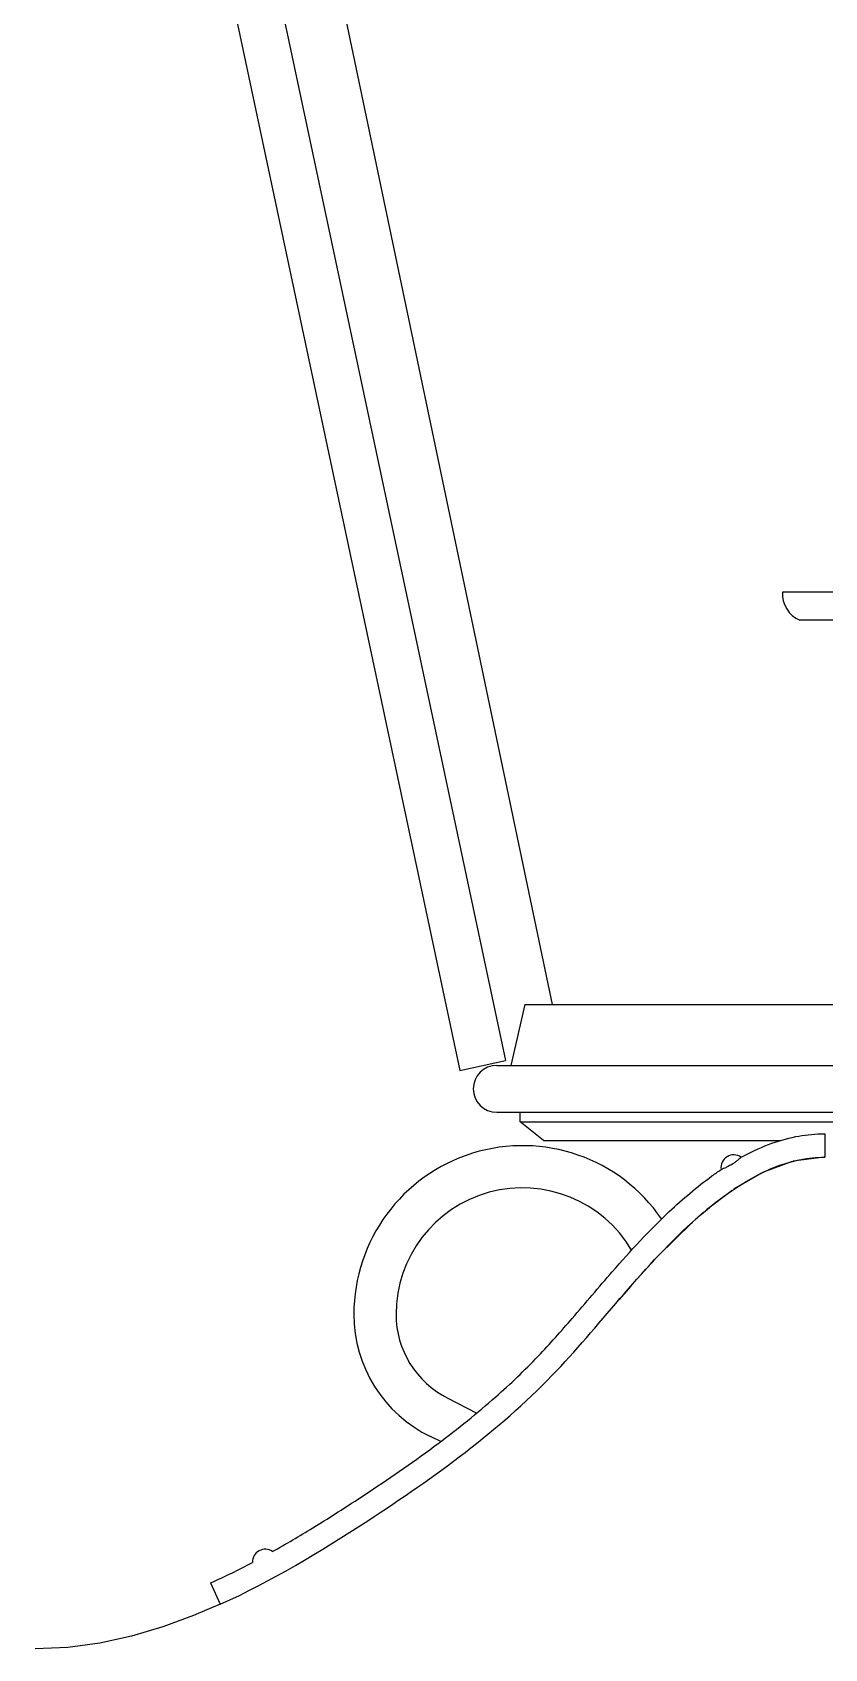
# Model space of a CAD drawing. Header units: millimetres. Extents: x 0 to 13338, y 0 to 11580.
# Drawn here: x 7943.2 to 8112.3, y 4610.2 to 4955.3 of the extents above; entities that cross this region are included whole.
import ezdxf

# ---------------------------------------------------------------- set-up
doc = ezdxf.new("R2010")
doc.units = ezdxf.units.MM
doc.layers.add('dwgmodels.com', color=250, linetype='Continuous')

# ---------------------------------------------------------------- blocks, each defined once
blk = doc.blocks.new('Public Light 9_side_dwgmodels.com')
at = {"color": 0}
for p, q in [((-234.15, 4452.1), (-142.92, 4022.9)), ((-224.2, 4453.35), (-133.14, 4024.98)), ((-123.12, 4036.94), (-208.63, 4444.94)), ((73.97, 4124.98), (-74.03, 4124.98)), ((73.97, 4124.98), (-74.03, 4124.98)), ((70.26, 4118.98), (-70.33, 4118.98)), ((70.26, 4118.98), (-70.33, 4118.98)), ((-129.03, 4036.94), (-132.03, 4023.94)), ((-129.03, 4036.94), (-45.95, 4036.94)), ((-129.03, 4036.94), (-45.95, 4036.94)), ((-142.92, 4022.9), (-133.14, 4024.98)), ((-142.92, 4022.9), (-133.14, 4024.98)), ((-135.03, 4023.94), (-45.98, 4023.94)), ((-135.03, 4023.94), (-45.98, 4023.94)), ((-135.03, 4013.94), (-57.98, 4013.94)), ((-135.03, 4013.94), (-57.98, 4013.94)), ((-130.03, 4011.94), (-130.03, 4013.94)), ((-130.03, 4011.94), (-61.58, 4011.94)), ((-130.03, 4011.94), (-61.58, 4011.94)), ((-125.03, 4007.94), (-130.03, 4011.94)), ((-65.03, 4009.37), (-65.03, 4004.37)), ((-65.03, 4009.37), (-65.03, 4004.37)), ((-125.03, 4007.94), (-74.44, 4007.94)), ((-125.03, 4007.94), (-74.44, 4007.94)), ((-71.99, 4003.44), (-78.28, 4001.09)), ((-65.14, 4004.37), (-71.76, 4003.5)), ((-78.55, 4000.95), (-84.45, 3997.5)), ((-84.78, 3997.28), (-90.24, 3993.13)), ((-90.93, 3992.54), (-92.71, 3991)), ((-93.41, 3990.36), (-100.64, 3983.24)), ((-101.22, 3982.62), (-105.1, 3978.35)), ((-106.42, 3976.85), (-108.91, 3973.96)), ((-145.5, 3952.94), (-139.3, 3949.74)), ((-145.5, 3952.94), (-139.3, 3949.74)), ((-146.99, 3943.66), (-149.16, 3944.72)), ((-146.99, 3943.66), (-149.16, 3944.72)), ((-196.1, 3913.47), (-194.03, 3908.92)), ((-196.1, 3913.47), (-194.03, 3908.92)), ((-199.74, 3906.5), (-206.33, 3904.09)), ((-194.05, 3908.95), (-199.74, 3906.5)), ((-206.33, 3904.09), (-213.01, 3902.11)), ((-226.61, 3899.71), (-233.53, 3899.39)), ((-219.77, 3900.64), (-226.61, 3899.71)), ((-213.01, 3902.11), (-219.77, 3900.64))]:
    blk.add_line(p, q, dxfattribs=at)
for centre, radius, start, end in [((-67.98, 4124.57), 6.07, 176.1674, 247.1977), ((-135.03, 4018.94), 5, 90, 270), ((-129.53, 3970.82), 36, 34.4355, 180), ((-129.53, 3970.82), 36, 34.4355, 180), ((-84.47, 4002.16), 2.7, 53.662, 189.3317), ((-129.53, 3970.82), 27, 30.499, 180), ((-129.53, 3970.82), 27, 30.499, 180), ((-136.53, 3970.82), 29, 180, 244.182), ((-136.53, 3970.82), 29, 180, 244.182), ((-136.53, 3970.82), 20, 180, 243.356), ((-136.53, 3970.82), 20, 180, 243.356), ((-184.47, 3917.97), 2.7, 54.8085, 182.3391)]:
    blk.add_arc(centre, radius, start, end, dxfattribs=at)
for points, knots in [([(-82.87, 4004.34), (-80.99, 4005.38), (-79.04, 4006.3), (-75.14, 4007.78), (-73.2, 4008.35), (-69.46, 4009.1), (-67.65, 4009.31), (-65.58, 4009.37), (-65.31, 4009.37), (-65.03, 4009.37)], [0, 0, 0, 0, 6.452684, 6.452684, 12.491013, 12.491013, 17.903674, 17.903674, 18.720094, 18.720094, 18.720094, 18.720094]), ([(-194.03, 3908.92), (-183.16, 3913.84), (-157.7, 3929.22), (-122.61, 3954.7), (-98.74, 3988.62), (-75.51, 4004.37), (-65.03, 4004.37)], [40.934473, 40.934473, 40.934473, 40.934473, 76.060047, 126.130199, 170.575365, 201.993771, 201.993771, 201.993771, 201.993771]), ([(-194.03, 3908.92), (-183.16, 3913.84), (-157.7, 3929.22), (-122.61, 3954.7), (-98.74, 3988.62), (-75.51, 4004.37), (-65.03, 4004.37)], [40.934473, 40.934473, 40.934473, 40.934473, 76.060047, 126.130199, 170.575365, 201.993771, 201.993771, 201.993771, 201.993771]), ([(-82.87, 4004.34), (-82.87, 4004.34), (-82.89, 4004.32), (-82.98, 4004.24), (-83.05, 4004.18), (-83.25, 4004), (-83.39, 4003.88), (-83.7, 4003.63), (-83.87, 4003.5), (-84.16, 4003.29), (-84.27, 4003.21), (-84.48, 4003.07), (-84.57, 4003.01), (-84.7, 4002.92), (-84.75, 4002.89), (-84.83, 4002.84), (-84.86, 4002.82), (-84.93, 4002.78), (-84.97, 4002.75), (-85.07, 4002.7), (-85.13, 4002.66), (-85.35, 4002.53), (-85.51, 4002.45), (-85.9, 4002.25), (-86.12, 4002.14), (-86.55, 4001.95), (-86.73, 4001.88), (-87.02, 4001.77), (-87.11, 4001.73), (-87.13, 4001.72), (-87.14, 4001.72), (-87.14, 4001.72)], [-16.07575, -16.07575, -16.07575, -16.07575, -15.399235, -15.399235, -14.679396, -14.679396, -13.823057, -13.823057, -13.078336, -13.078336, -12.645385, -12.645385, -12.312669, -12.312669, -12.153787, -12.153787, -12.032181, -12.032181, -11.900916, -11.900916, -11.694599, -11.694599, -11.122497, -11.122497, -10.268336, -10.268336, -9.274898, -9.274898, -8.22903, -8.22903, -8.039428, -8.039428, -8.039428, -8.039428]), ([(-82.87, 4004.34), (-82.87, 4004.34), (-82.89, 4004.32), (-82.98, 4004.24), (-83.05, 4004.18), (-83.25, 4004), (-83.39, 4003.88), (-83.7, 4003.63), (-83.87, 4003.5), (-84.16, 4003.29), (-84.27, 4003.21), (-84.48, 4003.07), (-84.57, 4003.01), (-84.7, 4002.92), (-84.75, 4002.89), (-84.83, 4002.84), (-84.86, 4002.82), (-84.93, 4002.78), (-84.97, 4002.75), (-85.07, 4002.7), (-85.13, 4002.66), (-85.35, 4002.53), (-85.51, 4002.45), (-85.9, 4002.25), (-86.12, 4002.14), (-86.55, 4001.95), (-86.73, 4001.88), (-87.02, 4001.77), (-87.11, 4001.73), (-87.13, 4001.72), (-87.14, 4001.72), (-87.14, 4001.72)], [-16.07575, -16.07575, -16.07575, -16.07575, -15.399235, -15.399235, -14.679396, -14.679396, -13.823057, -13.823057, -13.078336, -13.078336, -12.645385, -12.645385, -12.312669, -12.312669, -12.153787, -12.153787, -12.032181, -12.032181, -11.900916, -11.900916, -11.694599, -11.694599, -11.122497, -11.122497, -10.268336, -10.268336, -9.274898, -9.274898, -8.22903, -8.22903, -8.039428, -8.039428, -8.039428, -8.039428]), ([(-182.91, 3920.18), (-180.01, 3921.81), (-177.13, 3923.5), (-170.24, 3927.73), (-166.24, 3930.3), (-157.28, 3936.24), (-152.34, 3939.66), (-143.32, 3946.41), (-139.2, 3949.71), (-132.11, 3955.97), (-129.08, 3958.86), (-123.69, 3964.5), (-121.29, 3967.21), (-116.06, 3973.27), (-113.25, 3976.62), (-106.5, 3984.36), (-102.5, 3988.71), (-95.32, 3995.45), (-92.3, 3998.04), (-88.45, 4000.82), (-87.8, 4001.28), (-87.14, 4001.72)], [0, 0, 0, 0, 10.002165, 10.002165, 24.262482, 24.262482, 42.254439, 42.254439, 58.072392, 58.072392, 70.614922, 70.614922, 81.475249, 81.475249, 94.610136, 94.610136, 112.280597, 112.280597, 124.161389, 124.161389, 126.546669, 126.546669, 126.546669, 126.546669])]:
    blk.add_open_spline(points, degree=3, knots=knots, dxfattribs=at)
blk.add_open_spline([(-196.1, 3913.47), (-193.07, 3914.84), (-190.1, 3916.31), (-187.17, 3917.86)], degree=3, dxfattribs=at)

msp = doc.modelspace()

# ---------------------------------------------------------------- block references
at = {"layer": 'dwgmodels.com'}
msp.add_blockref('Public Light 9_side_dwgmodels.com', (8177.38, 710.8), dxfattribs=at)

doc.saveas('drawing.dxf')
